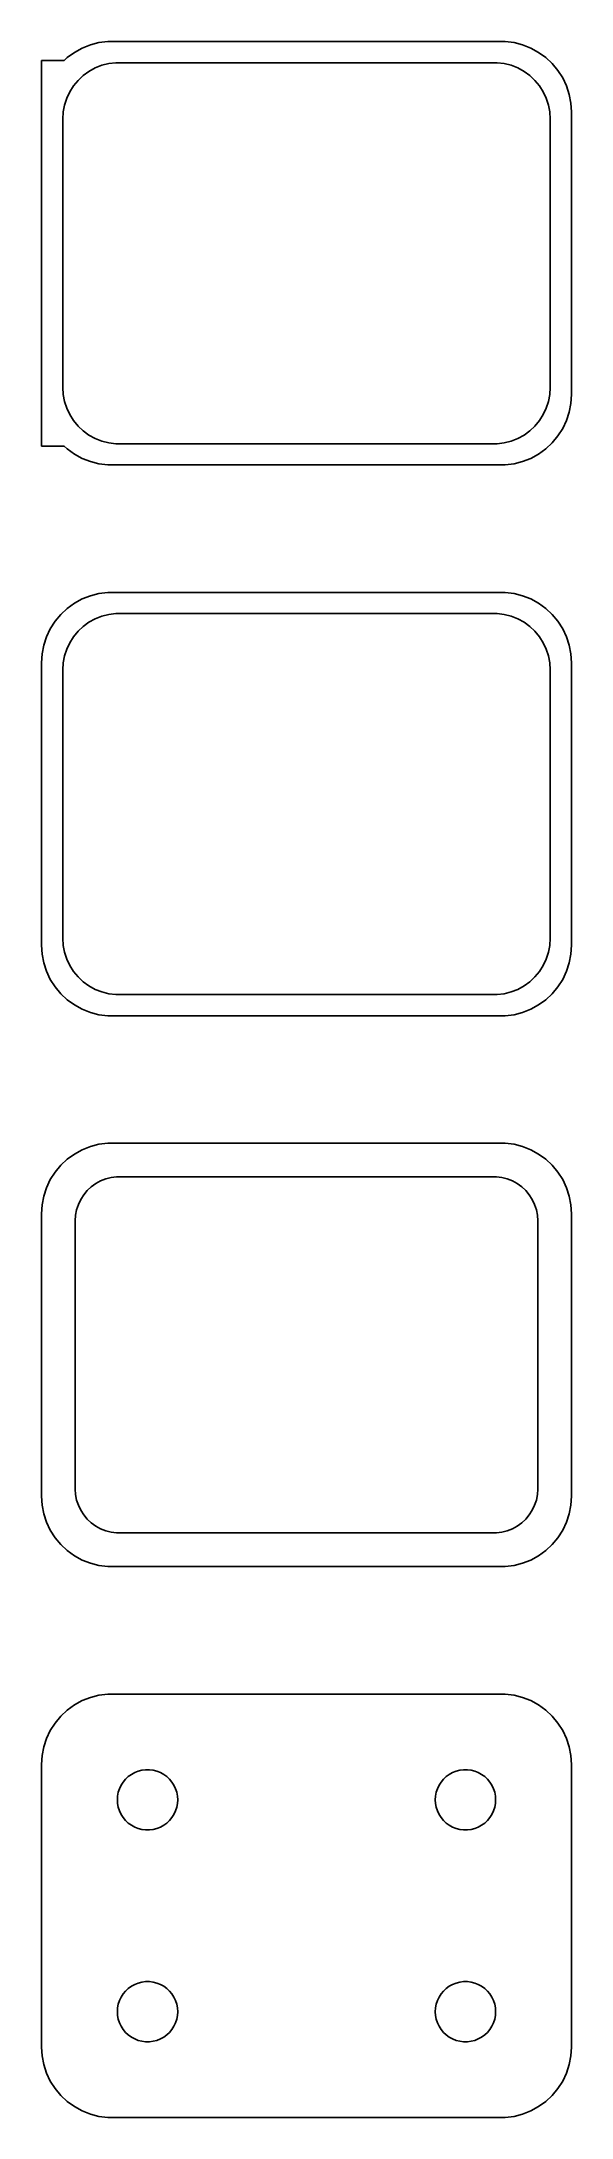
# Model space of a CAD drawing. Header units: metres. Extents: x -19 to 19, y 141 to 288.
import ezdxf

# ---------------------------------------------------------------- set-up
doc = ezdxf.new("R2010")
doc.units = ezdxf.units.M

msp = doc.modelspace()

# ---------------------------------------------------------------- linework, layer by layer
for p, q in [((-17.15, 286.653), (-18.75, 286.653)), ((-18.75, 286.653), (-18.75, 259.347)), ((-16.9371, 286.853), (-17.15, 286.653)), ((-16.4291, 287.222), (-16.9371, 286.853)), ((-15.8789, 287.524), (-16.4291, 287.222)), ((-15.2951, 287.755), (-15.8789, 287.524)), ((-14.6869, 287.911), (-15.2951, 287.755)), ((-14.0639, 287.99), (-14.6869, 287.911)), ((14.0639, 287.99), (-14.0639, 287.99)), ((14.6869, 287.911), (14.0639, 287.99)), ((15.2951, 287.755), (14.6869, 287.911)), ((15.8789, 287.524), (15.2951, 287.755)), ((16.4291, 287.222), (15.8789, 287.524)), ((16.9371, 286.853), (16.4291, 287.222)), ((17.3948, 286.423), (16.9371, 286.853)), ((-16.4861, 284.851), (-16.1659, 285.238)), ((-16.1659, 285.238), (-15.7997, 285.582)), ((-15.7997, 285.582), (-15.3933, 285.877)), ((-15.3933, 285.877), (-14.9531, 286.119)), ((-14.9531, 286.119), (-14.4861, 286.304)), ((-14.4861, 286.304), (-13.9995, 286.429)), ((-13.9995, 286.429), (-13.5012, 286.492)), ((-13.5012, 286.492), (13.5012, 286.492)), ((13.5012, 286.492), (13.9995, 286.429)), ((13.9995, 286.429), (14.4861, 286.304)), ((14.4861, 286.304), (14.9531, 286.119)), ((14.9531, 286.119), (15.3933, 285.877)), ((15.3933, 285.877), (15.7997, 285.582)), ((15.7997, 285.582), (16.1659, 285.238)), ((16.1659, 285.238), (16.4861, 284.851)), ((17.7951, 285.939), (17.3948, 286.423)), ((18.1315, 285.409), (17.7951, 285.939)), ((18.3989, 284.841), (18.1315, 285.409)), ((-17.1243, 283.495), (-16.9691, 283.972)), ((-16.9691, 283.972), (-16.7552, 284.427)), ((-16.7552, 284.427), (-16.4861, 284.851)), ((16.4861, 284.851), (16.7552, 284.427)), ((16.7552, 284.427), (16.9691, 283.972)), ((16.9691, 283.972), (17.1243, 283.495)), ((18.5929, 284.243), (18.3989, 284.841)), ((18.7106, 283.627), (18.5929, 284.243)), ((-17.25, 282.5), (-17.2184, 283.001)), ((-17.25, 263.5), (-17.25, 282.5)), ((-17.2184, 283.001), (-17.1243, 283.495)), ((17.1243, 283.495), (17.2184, 283.001)), ((17.2184, 283.001), (17.25, 282.5)), ((17.25, 282.5), (17.25, 263.5)), ((18.75, 283), (18.7106, 283.627)), ((18.75, 263), (18.75, 283)), ((-17.2184, 262.999), (-17.25, 263.5)), ((17.25, 263.5), (17.2184, 262.999)), ((-17.1243, 262.505), (-17.2184, 262.999)), ((-16.9691, 262.028), (-17.1243, 262.505)), ((-16.7552, 261.573), (-16.9691, 262.028)), ((16.9691, 262.028), (16.7552, 261.573)), ((17.1243, 262.505), (16.9691, 262.028)), ((17.2184, 262.999), (17.1243, 262.505)), ((18.3989, 261.159), (18.5929, 261.757)), ((18.5929, 261.757), (18.7106, 262.373)), ((18.7106, 262.373), (18.75, 263)), ((-16.4861, 261.149), (-16.7552, 261.573)), ((-16.1659, 260.762), (-16.4861, 261.149)), ((-15.7997, 260.418), (-16.1659, 260.762)), ((-15.3933, 260.123), (-15.7997, 260.418)), ((15.7997, 260.418), (15.3933, 260.123)), ((16.1659, 260.762), (15.7997, 260.418)), ((16.4861, 261.149), (16.1659, 260.762)), ((16.7552, 261.573), (16.4861, 261.149)), ((17.7951, 260.061), (18.1315, 260.591)), ((18.1315, 260.591), (18.3989, 261.159)), ((-18.75, 259.347), (-17.15, 259.347)), ((-17.15, 259.347), (-16.9371, 259.147)), ((-16.9371, 259.147), (-16.4291, 258.778)), ((-16.4291, 258.778), (-15.8789, 258.476)), ((-14.9531, 259.881), (-15.3933, 260.123)), ((-14.4861, 259.696), (-14.9531, 259.881)), ((-13.9995, 259.571), (-14.4861, 259.696)), ((-13.5012, 259.508), (-13.9995, 259.571)), ((13.5012, 259.508), (-13.5012, 259.508)), ((13.9995, 259.571), (13.5012, 259.508)), ((14.4861, 259.696), (13.9995, 259.571)), ((14.9531, 259.881), (14.4861, 259.696)), ((15.3933, 260.123), (14.9531, 259.881)), ((15.8789, 258.476), (16.4291, 258.778)), ((16.4291, 258.778), (16.9371, 259.147)), ((16.9371, 259.147), (17.3948, 259.577)), ((17.3948, 259.577), (17.7951, 260.061)), ((-15.8789, 258.476), (-15.2951, 258.245)), ((-15.2951, 258.245), (-14.6869, 258.089)), ((-14.6869, 258.089), (-14.0639, 258.01)), ((-14.0639, 258.01), (14.0639, 258.01)), ((14.0639, 258.01), (14.6869, 258.089)), ((14.6869, 258.089), (15.2951, 258.245)), ((15.2951, 258.245), (15.8789, 258.476)), ((-15.8789, 248.524), (-16.4291, 248.222)), ((-15.2951, 248.755), (-15.8789, 248.524)), ((-14.6869, 248.911), (-15.2951, 248.755)), ((-14.0639, 248.99), (-14.6869, 248.911)), ((14.0639, 248.99), (-14.0639, 248.99)), ((14.6869, 248.911), (14.0639, 248.99)), ((15.2951, 248.755), (14.6869, 248.911)), ((15.8789, 248.524), (15.2951, 248.755)), ((16.4291, 248.222), (15.8789, 248.524)), ((-17.7951, 246.939), (-18.1315, 246.409)), ((-17.3948, 247.423), (-17.7951, 246.939)), ((-16.9371, 247.853), (-17.3948, 247.423)), ((-16.4291, 248.222), (-16.9371, 247.853)), ((-15.3933, 246.877), (-14.9531, 247.119)), ((-14.9531, 247.119), (-14.4861, 247.304)), ((-14.4861, 247.304), (-13.9995, 247.429)), ((-13.9995, 247.429), (-13.5012, 247.492)), ((-13.5012, 247.492), (13.5012, 247.492)), ((13.5012, 247.492), (13.9995, 247.429)), ((13.9995, 247.429), (14.4861, 247.304)), ((14.4861, 247.304), (14.9531, 247.119)), ((14.9531, 247.119), (15.3933, 246.877)), ((16.9371, 247.853), (16.4291, 248.222)), ((17.3948, 247.423), (16.9371, 247.853)), ((17.7951, 246.939), (17.3948, 247.423)), ((18.1315, 246.409), (17.7951, 246.939)), ((-18.3989, 245.841), (-18.5929, 245.243)), ((-18.1315, 246.409), (-18.3989, 245.841)), ((-16.7552, 245.427), (-16.4861, 245.851)), ((-16.4861, 245.851), (-16.1659, 246.238)), ((-16.1659, 246.238), (-15.7997, 246.582)), ((-15.7997, 246.582), (-15.3933, 246.877)), ((15.3933, 246.877), (15.7997, 246.582)), ((15.7997, 246.582), (16.1659, 246.238)), ((16.1659, 246.238), (16.4861, 245.851)), ((16.4861, 245.851), (16.7552, 245.427)), ((18.3989, 245.841), (18.1315, 246.409)), ((18.5929, 245.243), (18.3989, 245.841)), ((-18.7106, 244.627), (-18.75, 244)), ((-18.75, 244), (-18.75, 224)), ((-18.5929, 245.243), (-18.7106, 244.627)), ((-17.25, 243.5), (-17.2184, 244.001)), ((-17.2184, 244.001), (-17.1243, 244.495)), ((-17.1243, 244.495), (-16.9691, 244.972)), ((-16.9691, 244.972), (-16.7552, 245.427)), ((16.7552, 245.427), (16.9691, 244.972)), ((16.9691, 244.972), (17.1243, 244.495)), ((17.1243, 244.495), (17.2184, 244.001)), ((17.2184, 244.001), (17.25, 243.5)), ((18.7106, 244.627), (18.5929, 245.243)), ((18.75, 244), (18.7106, 244.627)), ((18.75, 224), (18.75, 244)), ((-17.25, 224.5), (-17.25, 243.5)), ((17.25, 243.5), (17.25, 224.5)), ((-18.75, 224), (-18.7106, 223.373)), ((-17.2184, 223.999), (-17.25, 224.5)), ((-17.1243, 223.505), (-17.2184, 223.999)), ((-16.9691, 223.028), (-17.1243, 223.505)), ((17.1243, 223.505), (16.9691, 223.028)), ((17.2184, 223.999), (17.1243, 223.505)), ((17.25, 224.5), (17.2184, 223.999)), ((18.7106, 223.373), (18.75, 224)), ((-18.7106, 223.373), (-18.5929, 222.757)), ((-18.5929, 222.757), (-18.3989, 222.159)), ((-18.3989, 222.159), (-18.1315, 221.591)), ((-16.7552, 222.573), (-16.9691, 223.028)), ((-16.4861, 222.149), (-16.7552, 222.573)), ((-16.1659, 221.762), (-16.4861, 222.149)), ((16.4861, 222.149), (16.1659, 221.762)), ((16.7552, 222.573), (16.4861, 222.149)), ((16.9691, 223.028), (16.7552, 222.573)), ((18.1315, 221.591), (18.3989, 222.159)), ((18.3989, 222.159), (18.5929, 222.757)), ((18.5929, 222.757), (18.7106, 223.373)), ((-18.1315, 221.591), (-17.7951, 221.061)), ((-17.7951, 221.061), (-17.3948, 220.577)), ((-17.3948, 220.577), (-16.9371, 220.147)), ((-15.7997, 221.418), (-16.1659, 221.762)), ((-15.3933, 221.123), (-15.7997, 221.418)), ((-14.9531, 220.881), (-15.3933, 221.123)), ((-14.4861, 220.696), (-14.9531, 220.881)), ((-13.9995, 220.571), (-14.4861, 220.696)), ((-13.5012, 220.508), (-13.9995, 220.571)), ((13.5012, 220.508), (-13.5012, 220.508)), ((13.9995, 220.571), (13.5012, 220.508)), ((14.4861, 220.696), (13.9995, 220.571)), ((14.9531, 220.881), (14.4861, 220.696)), ((15.3933, 221.123), (14.9531, 220.881)), ((15.7997, 221.418), (15.3933, 221.123)), ((16.1659, 221.762), (15.7997, 221.418)), ((16.9371, 220.147), (17.3948, 220.577)), ((17.3948, 220.577), (17.7951, 221.061)), ((17.7951, 221.061), (18.1315, 221.591)), ((-16.9371, 220.147), (-16.4291, 219.778)), ((-16.4291, 219.778), (-15.8789, 219.476)), ((-15.8789, 219.476), (-15.2951, 219.245)), ((-15.2951, 219.245), (-14.6869, 219.089)), ((-14.6869, 219.089), (-14.0639, 219.01)), ((-14.0639, 219.01), (14.0639, 219.01)), ((14.0639, 219.01), (14.6869, 219.089)), ((14.6869, 219.089), (15.2951, 219.245)), ((15.2951, 219.245), (15.8789, 219.476)), ((15.8789, 219.476), (16.4291, 219.778)), ((16.4291, 219.778), (16.9371, 220.147)), ((-16.9371, 208.853), (-17.3948, 208.423)), ((-16.4291, 209.222), (-16.9371, 208.853)), ((-15.8789, 209.524), (-16.4291, 209.222)), ((-15.2951, 209.755), (-15.8789, 209.524)), ((-14.6869, 209.911), (-15.2951, 209.755)), ((-14.0639, 209.99), (-14.6869, 209.911)), ((14.0639, 209.99), (-14.0639, 209.99)), ((14.6869, 209.911), (14.0639, 209.99)), ((15.2951, 209.755), (14.6869, 209.911)), ((15.8789, 209.524), (15.2951, 209.755)), ((16.4291, 209.222), (15.8789, 209.524)), ((16.9371, 208.853), (16.4291, 209.222)), ((17.3948, 208.423), (16.9371, 208.853)), ((-18.1315, 207.409), (-18.3989, 206.841)), ((-17.7951, 207.939), (-18.1315, 207.409)), ((-17.3948, 208.423), (-17.7951, 207.939)), ((-14.918, 207.128), (-14.5754, 207.317)), ((-14.5754, 207.317), (-14.2119, 207.461)), ((-14.2119, 207.461), (-13.8333, 207.558)), ((-13.8333, 207.558), (-13.4454, 207.607)), ((-13.4454, 207.607), (13.4454, 207.607)), ((13.4454, 207.607), (13.8333, 207.558)), ((13.8333, 207.558), (14.2119, 207.461)), ((14.2119, 207.461), (14.5754, 207.317)), ((14.5754, 207.317), (14.918, 207.128)), ((17.7951, 207.939), (17.3948, 208.423)), ((18.1315, 207.409), (17.7951, 207.939)), ((18.3989, 206.841), (18.1315, 207.409)), ((-18.5929, 206.243), (-18.7106, 205.627)), ((-18.3989, 206.841), (-18.5929, 206.243)), ((-16.1443, 205.646), (-15.9779, 206)), ((-15.9779, 206), (-15.7684, 206.33)), ((-15.7684, 206.33), (-15.5192, 206.631)), ((-15.5192, 206.631), (-15.2342, 206.899)), ((-15.2342, 206.899), (-14.918, 207.128)), ((14.918, 207.128), (15.2342, 206.899)), ((15.2342, 206.899), (15.5192, 206.631)), ((15.5192, 206.631), (15.7684, 206.33)), ((15.7684, 206.33), (15.9779, 206)), ((15.9779, 206), (16.1443, 205.646)), ((18.5929, 206.243), (18.3989, 206.841)), ((18.7106, 205.627), (18.5929, 206.243)), ((-18.7106, 205.627), (-18.75, 205)), ((-18.75, 205), (-18.75, 185)), ((-16.3629, 204.5), (-16.3384, 204.89)), ((-16.3629, 185.5), (-16.3629, 204.5)), ((-16.3384, 204.89), (-16.2651, 205.274)), ((-16.2651, 205.274), (-16.1443, 205.646)), ((16.1443, 205.646), (16.2651, 205.274)), ((16.2651, 205.274), (16.3384, 204.89)), ((16.3384, 204.89), (16.3629, 204.5)), ((16.3629, 204.5), (16.3629, 185.5)), ((18.75, 205), (18.7106, 205.627)), ((18.75, 185), (18.75, 205)), ((-16.3384, 185.11), (-16.3629, 185.5)), ((16.3629, 185.5), (16.3384, 185.11)), ((-18.75, 185), (-18.7106, 184.373)), ((-18.7106, 184.373), (-18.5929, 183.757)), ((-18.5929, 183.757), (-18.3989, 183.159)), ((-16.2651, 184.726), (-16.3384, 185.11)), ((-16.1443, 184.354), (-16.2651, 184.726)), ((-15.9779, 184), (-16.1443, 184.354)), ((-15.7684, 183.67), (-15.9779, 184)), ((15.9779, 184), (15.7684, 183.67)), ((16.1443, 184.354), (15.9779, 184)), ((16.2651, 184.726), (16.1443, 184.354)), ((16.3384, 185.11), (16.2651, 184.726)), ((18.3989, 183.159), (18.5929, 183.757)), ((18.5929, 183.757), (18.7106, 184.373)), ((18.7106, 184.373), (18.75, 185)), ((-18.3989, 183.159), (-18.1315, 182.591)), ((-18.1315, 182.591), (-17.7951, 182.061)), ((-15.5192, 183.369), (-15.7684, 183.67)), ((-15.2342, 183.101), (-15.5192, 183.369)), ((-14.918, 182.872), (-15.2342, 183.101)), ((-14.5754, 182.683), (-14.918, 182.872)), ((-14.2119, 182.539), (-14.5754, 182.683)), ((-13.8333, 182.442), (-14.2119, 182.539)), ((-13.4454, 182.393), (-13.8333, 182.442)), ((13.4454, 182.393), (-13.4454, 182.393)), ((13.8333, 182.442), (13.4454, 182.393)), ((14.2119, 182.539), (13.8333, 182.442)), ((14.5754, 182.683), (14.2119, 182.539)), ((14.918, 182.872), (14.5754, 182.683)), ((15.2342, 183.101), (14.918, 182.872)), ((15.5192, 183.369), (15.2342, 183.101)), ((15.7684, 183.67), (15.5192, 183.369)), ((17.7951, 182.061), (18.1315, 182.591)), ((18.1315, 182.591), (18.3989, 183.159)), ((-17.7951, 182.061), (-17.3948, 181.577)), ((-17.3948, 181.577), (-16.9371, 181.147)), ((-16.9371, 181.147), (-16.4291, 180.778)), ((16.4291, 180.778), (16.9371, 181.147)), ((16.9371, 181.147), (17.3948, 181.577)), ((17.3948, 181.577), (17.7951, 182.061)), ((-16.4291, 180.778), (-15.8789, 180.476)), ((-15.8789, 180.476), (-15.2951, 180.245)), ((-15.2951, 180.245), (-14.6869, 180.089)), ((-14.6869, 180.089), (-14.0639, 180.01)), ((-14.0639, 180.01), (14.0639, 180.01)), ((14.0639, 180.01), (14.6869, 180.089)), ((14.6869, 180.089), (15.2951, 180.245)), ((15.2951, 180.245), (15.8789, 180.476)), ((15.8789, 180.476), (16.4291, 180.778)), ((-15.8789, 170.524), (-16.4291, 170.222)), ((-15.2951, 170.755), (-15.8789, 170.524)), ((-14.6869, 170.911), (-15.2951, 170.755)), ((-14.0639, 170.99), (-14.6869, 170.911)), ((14.0639, 170.99), (-14.0639, 170.99)), ((14.6869, 170.911), (14.0639, 170.99)), ((15.2951, 170.755), (14.6869, 170.911)), ((15.8789, 170.524), (15.2951, 170.755)), ((16.4291, 170.222), (15.8789, 170.524)), ((-17.3948, 169.423), (-17.7951, 168.939)), ((-16.9371, 169.853), (-17.3948, 169.423)), ((-16.4291, 170.222), (-16.9371, 169.853)), ((16.9371, 169.853), (16.4291, 170.222)), ((17.3948, 169.423), (16.9371, 169.853)), ((17.7951, 168.939), (17.3948, 169.423)), ((-18.3989, 167.841), (-18.5929, 167.243)), ((-18.1315, 168.409), (-18.3989, 167.841)), ((-17.7951, 168.939), (-18.1315, 168.409)), ((18.1315, 168.409), (17.7951, 168.939)), ((18.3989, 167.841), (18.1315, 168.409)), ((18.5929, 167.243), (18.3989, 167.841)), ((-18.7106, 166.627), (-18.75, 166)), ((-18.5929, 167.243), (-18.7106, 166.627)), ((18.7106, 166.627), (18.5929, 167.243)), ((18.75, 166), (18.7106, 166.627)), ((-18.75, 166), (-18.75, 146)), ((-13.1212, 164.529), (-12.9775, 164.755)), ((-12.9775, 164.755), (-12.8065, 164.962)), ((-12.8065, 164.962), (-12.6111, 165.145)), ((-12.6111, 165.145), (-12.3941, 165.303)), ((-12.3941, 165.303), (-12.1591, 165.432)), ((-12.1591, 165.432), (-11.9098, 165.531)), ((-11.9098, 165.531), (-11.6501, 165.597)), ((-11.6501, 165.597), (-11.3841, 165.631)), ((-11.3841, 165.631), (-11.1159, 165.631)), ((-11.1159, 165.631), (-10.8499, 165.597)), ((-10.8499, 165.597), (-10.5901, 165.531)), ((-10.5901, 165.531), (-10.3408, 165.432)), ((-10.3408, 165.432), (-10.1059, 165.303)), ((-10.1059, 165.303), (-9.8889, 165.145)), ((-9.8889, 165.145), (-9.69344, 164.962)), ((-9.69344, 164.962), (-9.52251, 164.755)), ((-9.52251, 164.755), (-9.37881, 164.529)), ((9.37881, 164.529), (9.52251, 164.755)), ((9.52251, 164.755), (9.69344, 164.962)), ((9.69344, 164.962), (9.8889, 165.145)), ((9.8889, 165.145), (10.1059, 165.303)), ((10.1059, 165.303), (10.3408, 165.432)), ((10.3408, 165.432), (10.5901, 165.531)), ((10.5901, 165.531), (10.8499, 165.597)), ((10.8499, 165.597), (11.1159, 165.631)), ((11.1159, 165.631), (11.3841, 165.631)), ((11.3841, 165.631), (11.6501, 165.597)), ((11.6501, 165.597), (11.9098, 165.531)), ((11.9098, 165.531), (12.1591, 165.432)), ((12.1591, 165.432), (12.3941, 165.303)), ((12.3941, 165.303), (12.6111, 165.145)), ((12.6111, 165.145), (12.8065, 164.962)), ((12.8065, 164.962), (12.9775, 164.755)), ((12.9775, 164.755), (13.1212, 164.529)), ((18.75, 146), (18.75, 166)), ((-13.3853, 163.5), (-13.3685, 163.768)), ((-13.3685, 163.232), (-13.3853, 163.5)), ((-13.3685, 163.768), (-13.3182, 164.031)), ((-13.3182, 162.969), (-13.3685, 163.232)), ((-13.3182, 164.031), (-13.2353, 164.286)), ((-13.2353, 164.286), (-13.1212, 164.529)), ((-9.37881, 164.529), (-9.26465, 164.286)), ((-9.26465, 164.286), (-9.18178, 164.031)), ((-9.18178, 164.031), (-9.13153, 163.768)), ((-9.13153, 163.232), (-9.18178, 162.969)), ((-9.13153, 163.768), (-9.1147, 163.5)), ((-9.1147, 163.5), (-9.13153, 163.232)), ((9.1147, 163.5), (9.13153, 163.768)), ((9.13153, 163.232), (9.1147, 163.5)), ((9.13153, 163.768), (9.18178, 164.031)), ((9.18178, 162.969), (9.13153, 163.232)), ((9.18178, 164.031), (9.26465, 164.286)), ((9.26465, 164.286), (9.37881, 164.529)), ((13.1212, 164.529), (13.2353, 164.286)), ((13.2353, 164.286), (13.3182, 164.031)), ((13.3182, 164.031), (13.3685, 163.768)), ((13.3685, 163.232), (13.3182, 162.969)), ((13.3685, 163.768), (13.3853, 163.5)), ((13.3853, 163.5), (13.3685, 163.232)), ((-13.2353, 162.714), (-13.3182, 162.969)), ((-13.1212, 162.471), (-13.2353, 162.714)), ((-12.9775, 162.245), (-13.1212, 162.471)), ((-12.8065, 162.038), (-12.9775, 162.245)), ((-12.6111, 161.855), (-12.8065, 162.038)), ((-12.3941, 161.697), (-12.6111, 161.855)), ((-12.1591, 161.568), (-12.3941, 161.697)), ((-10.1059, 161.697), (-10.3408, 161.568)), ((-9.8889, 161.855), (-10.1059, 161.697)), ((-9.69344, 162.038), (-9.8889, 161.855)), ((-9.52251, 162.245), (-9.69344, 162.038)), ((-9.37881, 162.471), (-9.52251, 162.245)), ((-9.26465, 162.714), (-9.37881, 162.471)), ((-9.18178, 162.969), (-9.26465, 162.714)), ((9.26465, 162.714), (9.18178, 162.969)), ((9.37881, 162.471), (9.26465, 162.714)), ((9.52251, 162.245), (9.37881, 162.471)), ((9.69344, 162.038), (9.52251, 162.245)), ((9.8889, 161.855), (9.69344, 162.038)), ((10.1059, 161.697), (9.8889, 161.855)), ((10.3408, 161.568), (10.1059, 161.697)), ((12.3941, 161.697), (12.1591, 161.568)), ((12.6111, 161.855), (12.3941, 161.697)), ((12.8065, 162.038), (12.6111, 161.855)), ((12.9775, 162.245), (12.8065, 162.038)), ((13.1212, 162.471), (12.9775, 162.245)), ((13.2353, 162.714), (13.1212, 162.471)), ((13.3182, 162.969), (13.2353, 162.714)), ((-11.9098, 161.469), (-12.1591, 161.568)), ((-11.6501, 161.403), (-11.9098, 161.469)), ((-11.3841, 161.369), (-11.6501, 161.403)), ((-11.1159, 161.369), (-11.3841, 161.369)), ((-10.8499, 161.403), (-11.1159, 161.369)), ((-10.5901, 161.469), (-10.8499, 161.403)), ((-10.3408, 161.568), (-10.5901, 161.469)), ((10.5901, 161.469), (10.3408, 161.568)), ((10.8499, 161.403), (10.5901, 161.469)), ((11.1159, 161.369), (10.8499, 161.403)), ((11.3841, 161.369), (11.1159, 161.369)), ((11.6501, 161.403), (11.3841, 161.369)), ((11.9098, 161.469), (11.6501, 161.403)), ((12.1591, 161.568), (11.9098, 161.469)), ((-12.9775, 149.755), (-12.8065, 149.962)), ((-12.8065, 149.962), (-12.6111, 150.145)), ((-12.6111, 150.145), (-12.3941, 150.303)), ((-12.3941, 150.303), (-12.1591, 150.432)), ((-12.1591, 150.432), (-11.9098, 150.531)), ((-11.9098, 150.531), (-11.6501, 150.597)), ((-11.6501, 150.597), (-11.3841, 150.631)), ((-11.3841, 150.631), (-11.1159, 150.631)), ((-11.1159, 150.631), (-10.8499, 150.597)), ((-10.8499, 150.597), (-10.5901, 150.531)), ((-10.5901, 150.531), (-10.3408, 150.432)), ((-10.3408, 150.432), (-10.1059, 150.303)), ((-10.1059, 150.303), (-9.8889, 150.145)), ((-9.8889, 150.145), (-9.69344, 149.962)), ((-9.69344, 149.962), (-9.52251, 149.755)), ((9.52251, 149.755), (9.69344, 149.962)), ((9.69344, 149.962), (9.8889, 150.145)), ((9.8889, 150.145), (10.1059, 150.303)), ((10.1059, 150.303), (10.3408, 150.432)), ((10.3408, 150.432), (10.5901, 150.531)), ((10.5901, 150.531), (10.8499, 150.597)), ((10.8499, 150.597), (11.1159, 150.631)), ((11.1159, 150.631), (11.3841, 150.631)), ((11.3841, 150.631), (11.6501, 150.597)), ((11.6501, 150.597), (11.9098, 150.531)), ((11.9098, 150.531), (12.1591, 150.432)), ((12.1591, 150.432), (12.3941, 150.303)), ((12.3941, 150.303), (12.6111, 150.145)), ((12.6111, 150.145), (12.8065, 149.962)), ((12.8065, 149.962), (12.9775, 149.755)), ((-13.3853, 148.5), (-13.3685, 148.768)), ((-13.3685, 148.232), (-13.3853, 148.5)), ((-13.3685, 148.768), (-13.3182, 149.031)), ((-13.3182, 149.031), (-13.2353, 149.286)), ((-13.2353, 149.286), (-13.1212, 149.529)), ((-13.1212, 149.529), (-12.9775, 149.755)), ((-9.52251, 149.755), (-9.37881, 149.529)), ((-9.37881, 149.529), (-9.26465, 149.286)), ((-9.26465, 149.286), (-9.18178, 149.031)), ((-9.18178, 149.031), (-9.13153, 148.768)), ((-9.13153, 148.768), (-9.1147, 148.5)), ((-9.1147, 148.5), (-9.13153, 148.232)), ((9.1147, 148.5), (9.13153, 148.768)), ((9.13153, 148.232), (9.1147, 148.5)), ((9.13153, 148.768), (9.18178, 149.031)), ((9.18178, 149.031), (9.26465, 149.286)), ((9.26465, 149.286), (9.37881, 149.529)), ((9.37881, 149.529), (9.52251, 149.755)), ((12.9775, 149.755), (13.1212, 149.529)), ((13.1212, 149.529), (13.2353, 149.286)), ((13.2353, 149.286), (13.3182, 149.031)), ((13.3182, 149.031), (13.3685, 148.768)), ((13.3685, 148.768), (13.3853, 148.5)), ((13.3853, 148.5), (13.3685, 148.232)), ((-13.3182, 147.969), (-13.3685, 148.232)), ((-13.2353, 147.714), (-13.3182, 147.969)), ((-13.1212, 147.471), (-13.2353, 147.714)), ((-12.9775, 147.245), (-13.1212, 147.471)), ((-12.8065, 147.038), (-12.9775, 147.245)), ((-12.6111, 146.855), (-12.8065, 147.038)), ((-9.69344, 147.038), (-9.8889, 146.855)), ((-9.52251, 147.245), (-9.69344, 147.038)), ((-9.37881, 147.471), (-9.52251, 147.245)), ((-9.26465, 147.714), (-9.37881, 147.471)), ((-9.18178, 147.969), (-9.26465, 147.714)), ((-9.13153, 148.232), (-9.18178, 147.969)), ((9.18178, 147.969), (9.13153, 148.232)), ((9.26465, 147.714), (9.18178, 147.969)), ((9.37881, 147.471), (9.26465, 147.714)), ((9.52251, 147.245), (9.37881, 147.471)), ((9.69344, 147.038), (9.52251, 147.245)), ((9.8889, 146.855), (9.69344, 147.038)), ((12.8065, 147.038), (12.6111, 146.855)), ((12.9775, 147.245), (12.8065, 147.038)), ((13.1212, 147.471), (12.9775, 147.245)), ((13.2353, 147.714), (13.1212, 147.471)), ((13.3182, 147.969), (13.2353, 147.714)), ((13.3685, 148.232), (13.3182, 147.969)), ((-18.75, 146), (-18.7106, 145.373)), ((-12.3941, 146.697), (-12.6111, 146.855)), ((-12.1591, 146.568), (-12.3941, 146.697)), ((-11.9098, 146.469), (-12.1591, 146.568)), ((-11.6501, 146.403), (-11.9098, 146.469)), ((-11.3841, 146.369), (-11.6501, 146.403)), ((-11.1159, 146.369), (-11.3841, 146.369)), ((-10.8499, 146.403), (-11.1159, 146.369)), ((-10.5901, 146.469), (-10.8499, 146.403)), ((-10.3408, 146.568), (-10.5901, 146.469)), ((-10.1059, 146.697), (-10.3408, 146.568)), ((-9.8889, 146.855), (-10.1059, 146.697)), ((10.1059, 146.697), (9.8889, 146.855)), ((10.3408, 146.568), (10.1059, 146.697)), ((10.5901, 146.469), (10.3408, 146.568)), ((10.8499, 146.403), (10.5901, 146.469)), ((11.1159, 146.369), (10.8499, 146.403)), ((11.3841, 146.369), (11.1159, 146.369)), ((11.6501, 146.403), (11.3841, 146.369)), ((11.9098, 146.469), (11.6501, 146.403)), ((12.1591, 146.568), (11.9098, 146.469)), ((12.3941, 146.697), (12.1591, 146.568)), ((12.6111, 146.855), (12.3941, 146.697)), ((18.7106, 145.373), (18.75, 146)), ((-18.7106, 145.373), (-18.5929, 144.757)), ((-18.5929, 144.757), (-18.3989, 144.159)), ((-18.3989, 144.159), (-18.1315, 143.591)), ((18.1315, 143.591), (18.3989, 144.159)), ((18.3989, 144.159), (18.5929, 144.757)), ((18.5929, 144.757), (18.7106, 145.373)), ((-18.1315, 143.591), (-17.7951, 143.061)), ((-17.7951, 143.061), (-17.3948, 142.577)), ((-17.3948, 142.577), (-16.9371, 142.147)), ((16.9371, 142.147), (17.3948, 142.577)), ((17.3948, 142.577), (17.7951, 143.061)), ((17.7951, 143.061), (18.1315, 143.591)), ((-16.9371, 142.147), (-16.4291, 141.778)), ((-16.4291, 141.778), (-15.8789, 141.476)), ((-15.8789, 141.476), (-15.2951, 141.245)), ((-15.2951, 141.245), (-14.6869, 141.089)), ((14.6869, 141.089), (15.2951, 141.245)), ((15.2951, 141.245), (15.8789, 141.476)), ((15.8789, 141.476), (16.4291, 141.778)), ((16.4291, 141.778), (16.9371, 142.147)), ((-14.6869, 141.089), (-14.0639, 141.01)), ((-14.0639, 141.01), (14.0639, 141.01)), ((14.0639, 141.01), (14.6869, 141.089))]:
    msp.add_line(p, q)

doc.saveas('drawing.dxf')
